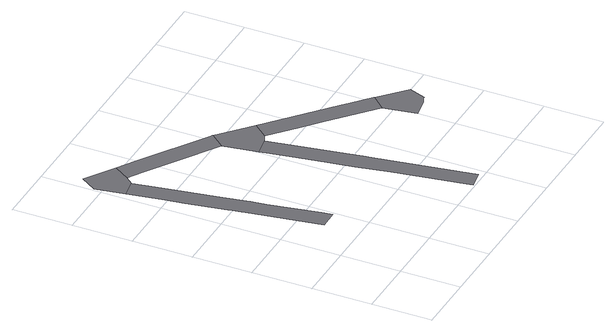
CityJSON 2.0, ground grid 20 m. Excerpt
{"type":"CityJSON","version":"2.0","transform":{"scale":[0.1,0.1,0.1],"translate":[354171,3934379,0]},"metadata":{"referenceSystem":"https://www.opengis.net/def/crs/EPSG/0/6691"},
"CityObjects":{
"road1":{"type":"Road","attributes":{"RoadStructureAttribute.sectionType":"1"},"geometry":[{"type":"MultiSurface","lod":"1","boundaries":[[[0,1,2,3,4,5,6,7,8,9,10,11,12,13,14,15,16,17,18]]]}]},
"road2":{"type":"Road","geometry":[{"type":"MultiSurface","lod":"1","boundaries":[[[19,10,9,20,21,22]]]}]},
"road3":{"type":"Road","attributes":{"RoadStructureAttribute.sectionType":"1"},"geometry":[{"type":"MultiSurface","lod":"1","boundaries":[[[23,24,25,21,20,26,27,28,29]]]}]},
"road4":{"type":"Road","attributes":{"RoadStructureAttribute.sectionType":"1"},"geometry":[{"type":"MultiSurface","lod":"1","boundaries":[[[30,31,32,33,34,35,36,37,38,39,40,41,42,43,44,45,46]]]}]},
"road5":{"type":"Road","geometry":[{"type":"MultiSurface","lod":"1","boundaries":[[[47,29,28,37,36,48]]]}]},
"road6":{"type":"Road","attributes":{"RoadStructureAttribute.sectionType":"1"},"geometry":[{"type":"MultiSurface","lod":"1","boundaries":[[[49,50,51,52,47,48,53,54,55,56]]]}]},
"road7":{"type":"Road","geometry":[{"type":"MultiSurface","lod":"1","boundaries":[[[55,57,58,59,60,61,56]]]}]}
},
"vertices":[
[194,319,0],[188,354,0],[158,524,0],[151,565,0],[150,573,0],[148,585,0],[135,660,0],[118,758,0],[99,867,0],[86,940,0],[26,930,0],[46,809,0],[57,747,0],[71,666,0],[80,615,0],[82,601,0],[87,573,0],[89,561,0],[131,317,0],
[9,1028,0],[107,965,0],[142,1019,0],[45,1082,0],
[426,833,0],[424,835,0],[201,980,0],[158,932,0],[252,872,0],[387,784,0],[428,831,0],
[539,272,0],[525,349,0],[521,375,0],[512,427,0],[489,556,0],[477,628,0],[468,678,0],[407,667,0],[413,634,0],[429,544,0],[444,457,0],[452,410,0],[458,372,0],[478,261,0],[517,28,0],[521,7,0],[582,18,0],
[534,738,0],[493,691,0],
[824,485,0],[767,535,0],[745,554,0],[683,608,0],[577,618,0],[637,566,0],[784,437,0],[826,483,0],
[803,326,0],[864,337,0],[885,348,0],[891,346,0],[912,404,0]
]}
